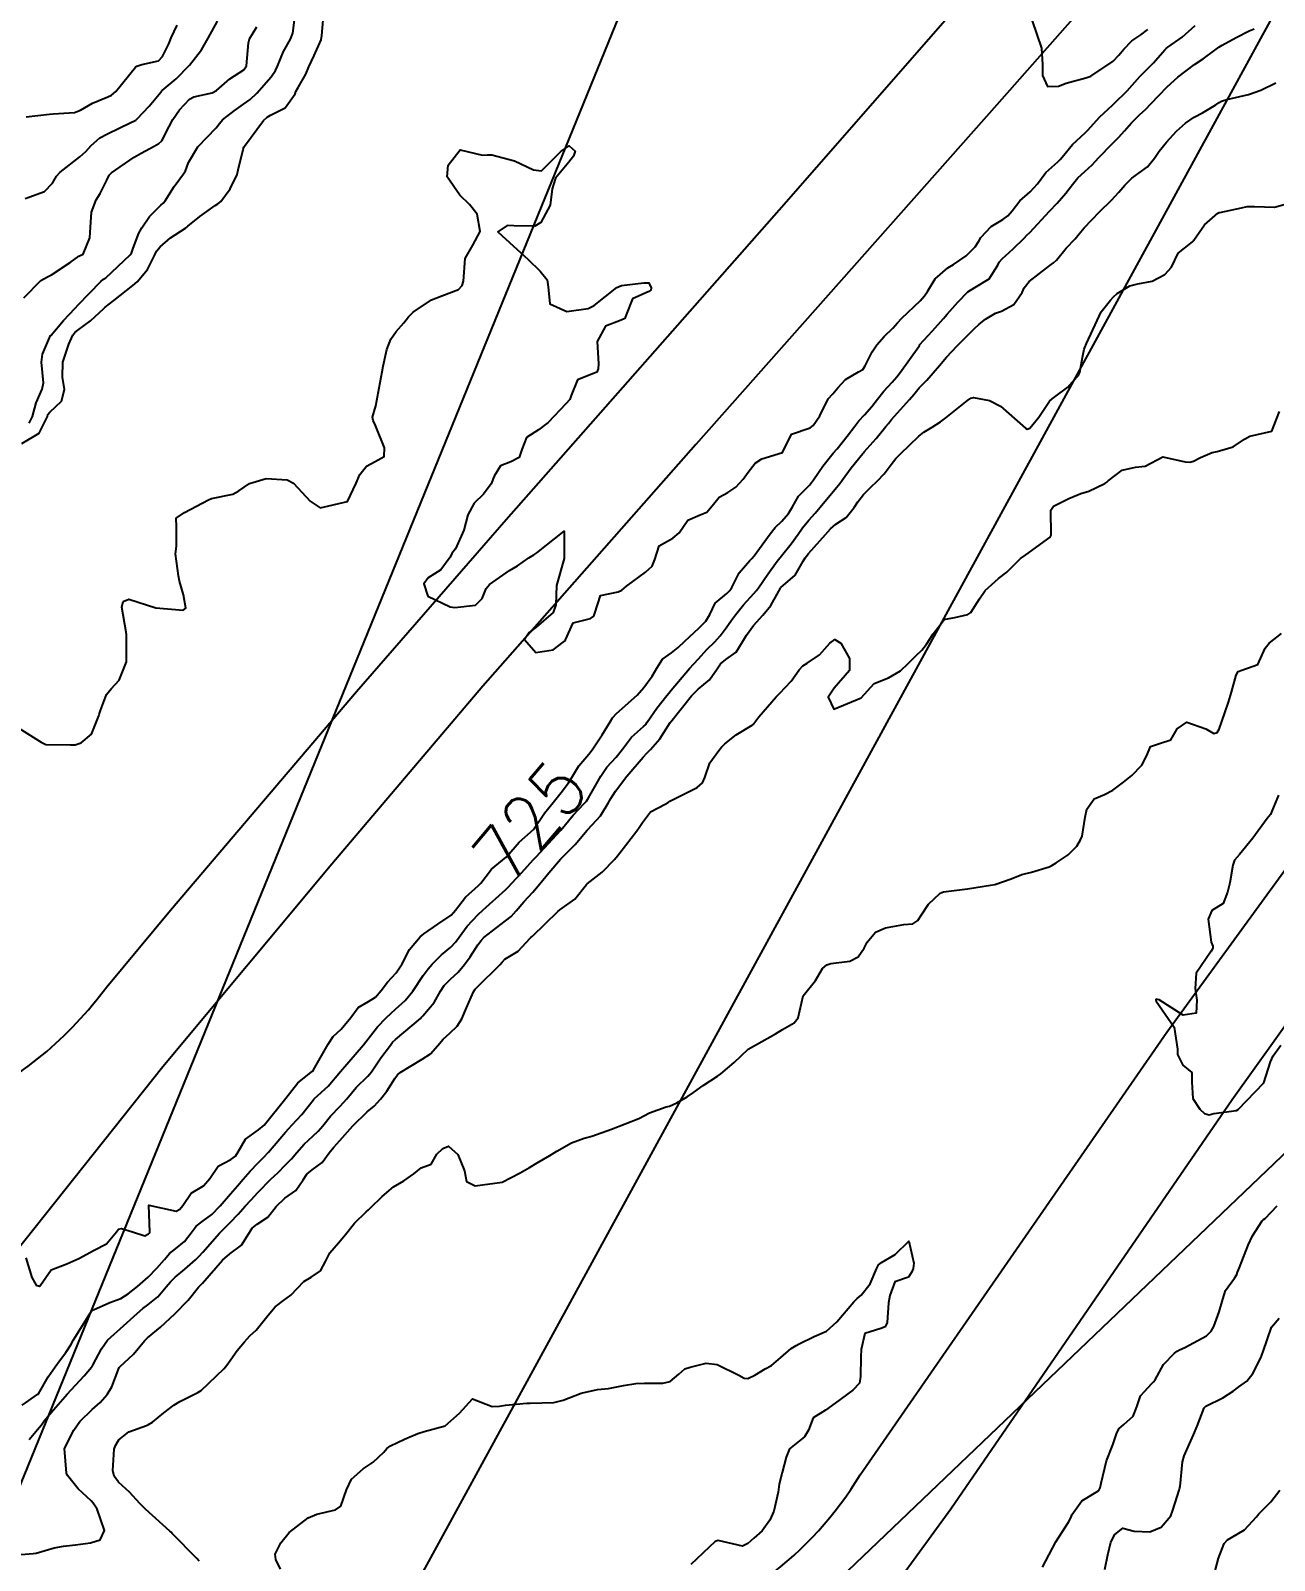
# Model space of a CAD drawing. Header units: metres. Extents: x 298520 to 308411, y 7433745 to 7450750.
# Drawn here: x 302415.1 to 302506.7, y 7441475.9 to 7441588.6 of the extents above; entities that cross this region are included whole.
import ezdxf
from ezdxf.enums import TextEntityAlignment as Align

# ---------------------------------------------------------------- set-up
doc = ezdxf.new("R2010")
doc.units = ezdxf.units.M
doc.header["$LTSCALE"] = 10
doc.linetypes.add('CONTINUO', pattern=[0])
for name, color, linetype in [('Cotas', 45, 'Continuous'), ('Curvas de Nivel 1m', 11, 'Continuous'), ('Curvas de Nivel 5m', 15, 'Continuous'), ('TEXTO', 45, 'Continuous'), ('Vias Primárias', 230, 'Continuous')]:
    doc.layers.add(name, color=color, linetype=linetype)
doc.styles.add('Style-STANDARD', font='STANDARD.shx')

msp = doc.modelspace()

# ---------------------------------------------------------------- linework, layer by layer
at = {"layer": 'Curvas de Nivel 1m', "flags": 128}
for points, elevation in [([(302414.45, 7441558.18), (302415.71, 7441558.94), (302416.32, 7441560.16), (302416.36, 7441560.3), (302416.5, 7441560.47), (302417.37, 7441561.28), (302417.59, 7441562.14), (302417.44, 7441563.06), (302417.45, 7441564.15), (302417.9, 7441565.48), (302418.2, 7441566.14), (302418.35, 7441566.35), (302418.57, 7441566.53), (302419.5, 7441567.2), (302420.47, 7441568.11), (302420.59, 7441568.22), (302421.21, 7441568.71), (302422.61, 7441569.8), (302422.93, 7441570.08), (302423.7, 7441571), (302424.24, 7441572.06), (302424.37, 7441572.33), (302424.64, 7441572.67), (302425.4, 7441573.31), (302426.5, 7441574.04), (302426.59, 7441574.11), (302426.66, 7441574.17), (302427.54, 7441574.9), (302428.68, 7441575.7), (302428.87, 7441575.82), (302429.09, 7441576.01), (302429.78, 7441576.92), (302430.29, 7441577.99), (302430.38, 7441578.33), (302430.73, 7441579.84), (302430.78, 7441579.99), (302430.83, 7441580.08), (302432.23, 7441581.97), (302432.5, 7441582.22), (302432.76, 7441582.36), (302433.83, 7441582.89), (302434.57, 7441583.94), (302434.63, 7441584.1), (302434.79, 7441584.4), (302435.35, 7441585.38), (302435.58, 7441585.93), (302435.98, 7441586.76), (302436.48, 7441587.92), (302436.54, 7441588.22), (302436.69, 7441589.92)], 723), ([(302414.99, 7441559.67), (302415.23, 7441560.17), (302415.5, 7441561.17), (302415.95, 7441562.17), (302416.04, 7441562.65), (302415.9, 7441564.17), (302415.97, 7441564.75), (302416.56, 7441566.12), (302416.59, 7441566.16), (302417.51, 7441567.22), (302418.36, 7441568.13), (302418.6, 7441568.39), (302420.25, 7441570.11), (302420.46, 7441570.27), (302420.62, 7441570.38), (302422.43, 7441572.08), (302422.52, 7441572.2), (302422.64, 7441572.57), (302423.06, 7441573.67), (302423.27, 7441574.07), (302423.85, 7441574.89), (302424.68, 7441575.73), (302424.85, 7441575.88), (302425, 7441576.06), (302425.65, 7441577.1), (302426.35, 7441578.04), (302426.49, 7441578.27), (302426.72, 7441578.87), (302427.41, 7441580.03), (302428.75, 7441581.42), (302429, 7441581.75), (302429.22, 7441582.01), (302430.08, 7441582.68), (302430.77, 7441583.17), (302431.25, 7441583.51), (302431.74, 7441583.98), (302432.8, 7441585.19), (302433.12, 7441585.64), (302433.26, 7441585.96), (302433.72, 7441587.05), (302434.23, 7441587.95), (302434.39, 7441588.39), (302434.6, 7441589.94)], 722), ([(302414.22, 7441537.19), (302415.86, 7441536.16), (302416.2, 7441536), (302418.03, 7441535.96), (302418.2, 7441535.96), (302418.36, 7441535.97), (302418.81, 7441536.12), (302419.58, 7441536.75), (302420.11, 7441538.11), (302420.14, 7441538.21), (302420.24, 7441538.51), (302420.67, 7441539.69), (302421.03, 7441540.1), (302421.62, 7441540.74), (302422.14, 7441542.09), (302422.16, 7441542.22), (302422.14, 7441544.09), (302422.12, 7441544.28), (302421.81, 7441546.1), (302421.9, 7441546.52), (302422.33, 7441546.71), (302424.32, 7441546.06), (302426.32, 7441545.9), (302426.52, 7441546.04), (302426.34, 7441547.02), (302426.06, 7441548.04), (302425.97, 7441548.43), (302425.77, 7441550.05), (302425.83, 7441550.6), (302425.84, 7441552.05), (302425.8, 7441552.66), (302426.41, 7441553.08), (302428.2, 7441554.01), (302428.42, 7441554.11), (302429.98, 7441554.44), (302430.43, 7441554.68), (302431.2, 7441555.22), (302432.44, 7441555.59), (302433.98, 7441555.49), (302434.44, 7441555.25), (302435.67, 7441553.93), (302436.42, 7441553.42), (302438.42, 7441553.89), (302439.07, 7441555.25), (302439.33, 7441555.88), (302439.82, 7441556.51), (302440.46, 7441556.84), (302441.12, 7441557.21), (302441.16, 7441557.86), (302440.49, 7441559.49), (302440.31, 7441559.87), (302440.27, 7441560.1), (302440.5, 7441560.94), (302440.66, 7441561.72), (302440.68, 7441561.87), (302440.97, 7441563.44), (302441.06, 7441563.86), (302441.32, 7441565.09), (302441.61, 7441565.86), (302442, 7441566.42), (302442.58, 7441567.07), (302442.93, 7441567.5), (302443.27, 7441567.84), (302444.6, 7441568.75), (302445.37, 7441569.04), (302446.61, 7441569.51), (302446.86, 7441569.8), (302446.96, 7441570.14), (302447.09, 7441571.79), (302447.65, 7441572.79), (302448.2, 7441573.78), (302447.97, 7441575.07), (302447.42, 7441575.79), (302446.69, 7441576.47), (302445.77, 7441577.81), (302445.85, 7441578.68), (302446.73, 7441579.8), (302448.36, 7441579.41), (302448.73, 7441579.43), (302449.06, 7441579.44), (302450.73, 7441578.99), (302452.12, 7441578.33), (302452.72, 7441578.26), (302454.17, 7441579.71), (302454.74, 7441580.1), (302455.2, 7441579.7), (302455.08, 7441579.34), (302454.72, 7441578.89), (302453.74, 7441577.71), (302453.5, 7441576.92), (302453.35, 7441575.72), (302452.67, 7441574.44), (302452.21, 7441574.19), (302450.67, 7441574.2), (302450.19, 7441574.23), (302449.49, 7441573.76), (302450.65, 7441572.71), (302451.71, 7441571.74), (302452.62, 7441570.86), (302453.13, 7441570.24), (302453.2, 7441569.72), (302453.33, 7441568.45), (302454.59, 7441567.89), (302456.16, 7441568.12), (302456.6, 7441568.34), (302458.26, 7441569.66), (302458.61, 7441569.8), (302460.25, 7441570), (302460.62, 7441570.01), (302460.8, 7441569.63), (302460.77, 7441569.47), (302460.61, 7441569.36), (302459.41, 7441568.83), (302458.96, 7441567.65), (302458.84, 7441567.39), (302458.59, 7441567.25), (302457.43, 7441566.82), (302456.82, 7441565.68), (302456.92, 7441564.04), (302456.89, 7441563.68), (302456.78, 7441563.43), (302456.54, 7441563.32), (302455.36, 7441562.86), (302454.9, 7441561.7), (302454.8, 7441561.41), (302454.51, 7441561.1), (302453.2, 7441559.72), (302452.49, 7441559.17), (302451.61, 7441558.61), (302451.27, 7441557.74), (302451.07, 7441557.14), (302450.46, 7441556.83), (302449.7, 7441556.52), (302449.22, 7441555.76), (302449.01, 7441555.19), (302448.43, 7441554.44), (302447.76, 7441553.78), (302447.28, 7441552.92), (302447, 7441551.79), (302446.38, 7441550.42), (302446.12, 7441550.06), (302445.99, 7441549.8), (302445.31, 7441548.87), (302444.36, 7441548.27), (302444.05, 7441547.82), (302444.34, 7441546.93), (302445.99, 7441546.14), (302446.33, 7441546.09), (302447.86, 7441546.26), (302448.34, 7441546.75), (302448.64, 7441547.48), (302448.88, 7441547.77), (302450.36, 7441548.81), (302450.95, 7441549.16), (302451.77, 7441549.74), (302452.14, 7441549.97), (302452.38, 7441550.12), (302454.39, 7441551.7), (302454.37, 7441549.7), (302453.81, 7441547.71), (302453.76, 7441546.28), (302453.56, 7441545.71), (302452.31, 7441544.65), (302451.8, 7441544.24), (302451.47, 7441543.74), (302452.29, 7441542.78), (302453.56, 7441542.98), (302454.3, 7441543.53), (302454.4, 7441543.6), (302454.47, 7441543.7), (302455.05, 7441544.96), (302456.32, 7441545.27), (302456.56, 7441545.44), (302456.65, 7441545.68), (302457.05, 7441546.97), (302458.35, 7441547.25), (302458.63, 7441547.37), (302458.97, 7441547.65), (302460.36, 7441548.68), (302460.86, 7441549.13), (302461.07, 7441549.62), (302461.38, 7441550.62), (302462.39, 7441551.19), (302462.85, 7441551.6), (302463.48, 7441552.52), (302464.41, 7441552.91), (302464.89, 7441553.1), (302465.28, 7441553.57), (302465.79, 7441554.21), (302466.43, 7441554.57), (302467.03, 7441554.96), (302467.57, 7441555.55), (302467.93, 7441556.06), (302468.46, 7441556.71), (302468.95, 7441557.05), (302470.47, 7441557.51), (302471.13, 7441558.86), (302472.49, 7441559.33), (302472.73, 7441559.49), (302473.22, 7441560.2), (302473.82, 7441561.47), (302474.16, 7441561.83), (302474.53, 7441562.27), (302475.1, 7441562.89), (302476.05, 7441563.44), (302476.38, 7441563.61), (302476.55, 7441563.88), (302477.06, 7441564.93), (302477.41, 7441565.43), (302477.95, 7441566.05), (302478.58, 7441566.66), (302478.93, 7441567.07), (302479.24, 7441567.41), (302480.61, 7441568.69), (302480.93, 7441569.06), (302481.14, 7441569.38), (302481.71, 7441570.29), (302482.63, 7441571.1), (302483.06, 7441571.36), (302483.99, 7441572), (302484.65, 7441572.66), (302484.92, 7441573.08), (302485.08, 7441573.34), (302485.84, 7441574.16), (302486.68, 7441574.68), (302487.05, 7441574.94), (302487.37, 7441575.31), (302487.94, 7441576.05), (302488.7, 7441576.7), (302489.23, 7441577.29), (302489.86, 7441578.14), (302490.73, 7441578.93), (302490.9, 7441579.1), (302491.05, 7441579.27), (302491.81, 7441580.19), (302492.75, 7441581.06), (302492.95, 7441581.25), (302493.81, 7441582.2), (302494.78, 7441583.12), (302494.84, 7441583.17), (302494.88, 7441583.22), (302495.84, 7441584.16), (302496.77, 7441585.2), (302496.79, 7441585.21), (302496.8, 7441585.23), (302497.79, 7441586.22), (302498.62, 7441587.18), (302498.72, 7441587.28), (302498.83, 7441587.36), (302499.9, 7441588.1), (302500.85, 7441588.97)], 724), ([(302414.6, 7441568.9), (302415.85, 7441570.17), (302416.33, 7441570.45), (302416.62, 7441570.59), (302417.99, 7441571.5), (302418.63, 7441571.97), (302418.74, 7441572.03), (302418.96, 7441572.13), (302419.45, 7441573.32), (302419.5, 7441574.12), (302419.58, 7441575.21), (302419.92, 7441576.12), (302420.21, 7441576.6), (302420.7, 7441577.57), (302420.87, 7441577.94), (302421.04, 7441578.11), (302422.72, 7441579.26), (302423.23, 7441579.57), (302424.19, 7441580.07), (302424.53, 7441580.26), (302424.74, 7441580.48), (302425.29, 7441581.52), (302425.57, 7441582.05), (302426.06, 7441582.75), (302426.78, 7441583.54), (302427.1, 7441583.71), (302428.47, 7441584.01), (302428.78, 7441584.18), (302429.75, 7441585.04), (302430.8, 7441585.71), (302430.99, 7441585.99), (302431.13, 7441587.69), (302431.2, 7441587.98), (302431.74, 7441588.87)], 721), ([(302414.75, 7441582.24), (302416.49, 7441582.43), (302416.76, 7441582.45), (302418.33, 7441582.56), (302418.76, 7441582.73), (302419.65, 7441583.25), (302420.78, 7441583.7), (302421.05, 7441583.84), (302421.37, 7441584.1), (302422.8, 7441585.89), (302422.92, 7441585.96), (302423.29, 7441586.08), (302424.5, 7441586.37), (302424.81, 7441586.69), (302425.27, 7441587.61), (302425.45, 7441588.05), (302425.89, 7441589)], 719), ([(302488.85, 7441589.3), (302489.54, 7441587.29), (302489.62, 7441586.1), (302489.62, 7441585.29), (302489.99, 7441584.47), (302490.8, 7441584.49), (302491.35, 7441584.71), (302492.8, 7441585.12), (302493.18, 7441585.24), (302494.81, 7441586.33), (302495.24, 7441586.79), (302495.59, 7441587.21), (302496.2, 7441587.84), (302496.84, 7441588.28), (302497.37, 7441588.67)], 723), ([(302414.46, 7441487.33), (302415.63, 7441488.12), (302415.66, 7441488.14), (302415.67, 7441488.16), (302416.38, 7441489.42), (302416.9, 7441490.15), (302417.21, 7441490.59), (302417.67, 7441491.2), (302418.04, 7441491.77), (302418.25, 7441492.13), (302419.16, 7441493.58), (302419.47, 7441494.11), (302419.57, 7441494.25), (302419.71, 7441494.34), (302420.92, 7441494.89), (302421.72, 7441495.19), (302422.28, 7441495.53), (302422.96, 7441496.07), (302423.74, 7441496.76), (302424.39, 7441497.41), (302424.94, 7441498.05), (302425.31, 7441498.49), (302425.76, 7441498.84), (302426.41, 7441499.39), (302426.9, 7441500.03), (302427.28, 7441500.52), (302427.79, 7441500.89), (302428.43, 7441501.38), (302429.04, 7441502), (302429.81, 7441502.9), (302430.32, 7441503.48), (302430.75, 7441503.98), (302431.26, 7441504.55), (302431.84, 7441505.17), (302432.24, 7441505.57), (302432.6, 7441505.96), (302433.87, 7441507.44), (302434.11, 7441507.7), (302434.33, 7441507.94), (302435.07, 7441508.74), (302435.89, 7441509.8), (302435.94, 7441509.87), (302436, 7441509.92), (302436.99, 7441510.82), (302437.9, 7441511.9), (302439.6, 7441513.88), (302439.95, 7441514.31), (302440.63, 7441515.19), (302441.27, 7441515.86), (302441.63, 7441516.19), (302441.97, 7441516.49), (302442.68, 7441517.14), (302443.24, 7441517.83), (302444, 7441518.97), (302444.36, 7441519.46), (302444.66, 7441519.81), (302445.34, 7441520.49), (302446.03, 7441521.06), (302446.39, 7441521.44), (302446.64, 7441521.79), (302447.24, 7441522.6), (302448.06, 7441523.48), (302448.38, 7441523.78), (302450.08, 7441525.32), (302450.3, 7441525.53), (302450.5, 7441525.75), (302451.27, 7441526.56), (302452.11, 7441527.49), (302452.22, 7441527.62), (302452.31, 7441527.73), (302454.13, 7441529.68), (302455.05, 7441530.79), (302455.89, 7441531.68), (302456.02, 7441531.83), (302456.17, 7441532.06), (302456.76, 7441533.1), (302457.08, 7441533.67), (302457.53, 7441534.32), (302458.2, 7441535.05), (302458.68, 7441535.65), (302459.33, 7441536.53), (302460.23, 7441537.33), (302460.39, 7441537.47), (302460.5, 7441537.63), (302461.2, 7441538.66), (302461.95, 7441539.61), (302462.08, 7441539.78), (302462.26, 7441540), (302463.61, 7441541.59), (302463.93, 7441541.93), (302464.28, 7441542.31), (302464.88, 7441542.99), (302465.47, 7441543.57), (302465.87, 7441544), (302466.31, 7441544.58), (302466.71, 7441545.16), (302467, 7441545.55), (302467.59, 7441546.29), (302468.35, 7441547.11), (302468.55, 7441547.34), (302468.69, 7441547.53), (302469.39, 7441548.55), (302470.08, 7441549.51), (302470.38, 7441549.89), (302471.1, 7441550.79), (302471.61, 7441551.5), (302471.93, 7441551.96), (302472.41, 7441552.53), (302472.87, 7441553.03), (302473.24, 7441553.48), (302474.44, 7441554.93), (302474.68, 7441555.22), (302474.85, 7441555.46), (302475.53, 7441556.38), (302476.39, 7441557.44), (302476.42, 7441557.49), (302476.47, 7441557.55), (302477.36, 7441558.55), (302478.08, 7441559.42), (302478.26, 7441559.65), (302478.5, 7441559.93), (302479.81, 7441561.4), (302480.13, 7441561.79), (302480.53, 7441562.26), (302481.08, 7441562.84), (302481.57, 7441563.38), (302482.02, 7441563.91), (302482.55, 7441564.52), (302483.33, 7441565.36), (302484.58, 7441566.63), (302484.94, 7441566.97), (302485.4, 7441567.33), (302486.16, 7441567.76), (302486.59, 7441567.91), (302487.51, 7441568.4), (302488.12, 7441569.3), (302488.27, 7441569.65), (302488.62, 7441570.11), (302490.14, 7441571.28), (302490.43, 7441571.48), (302490.64, 7441571.68), (302491.36, 7441572.56), (302492.01, 7441573.26), (302492.31, 7441573.61), (302492.67, 7441574.05), (302493.8, 7441575.23), (302494.69, 7441576.09), (302495.23, 7441576.68), (302495.67, 7441577.21), (302496.18, 7441577.73), (302496.72, 7441578.12), (302497.35, 7441578.56), (302497.85, 7441579.19), (302498.21, 7441579.71), (302498.74, 7441580.37), (302499.48, 7441581.17), (302500.14, 7441581.78), (302500.77, 7441582.2), (302501.39, 7441582.52), (302502.37, 7441583.13), (302502.62, 7441583.3), (302502.79, 7441583.38), (302503.18, 7441583.52), (302504.79, 7441583.87), (302505.68, 7441584.2), (302506.8, 7441584.75)], 726), ([(302414.97, 7441484.79), (302415.6, 7441485.54), (302415.88, 7441485.88), (302416.09, 7441486.16), (302416.78, 7441486.99), (302417.63, 7441487.97), (302417.79, 7441488.14), (302419.02, 7441489.49), (302419.57, 7441490.11), (302419.61, 7441490.16), (302419.66, 7441490.26), (302420.3, 7441491.47), (302420.76, 7441492.1), (302421.23, 7441492.55), (302421.69, 7441492.95), (302422.93, 7441494.07), (302423.34, 7441494.44), (302423.71, 7441494.71), (302424.46, 7441495.31), (302425.08, 7441496.05), (302425.38, 7441496.4), (302425.74, 7441496.74), (302426.45, 7441497.33), (302427.23, 7441498.03), (302427.49, 7441498.29), (302427.76, 7441498.6), (302428.99, 7441500), (302429.38, 7441500.39), (302429.78, 7441500.77), (302430.38, 7441501.4), (302430.9, 7441501.98), (302431.32, 7441502.46), (302431.81, 7441502.99), (302432.79, 7441503.96), (302433.31, 7441504.47), (302433.84, 7441505.01), (302434.3, 7441505.48), (302434.69, 7441505.93), (302435.24, 7441506.55), (302435.87, 7441507.14), (302436.27, 7441507.52), (302436.6, 7441507.91), (302437.17, 7441508.61), (302437.89, 7441509.34), (302438.38, 7441509.89), (302439.07, 7441510.72), (302439.92, 7441511.56), (302440.07, 7441511.72), (302440.19, 7441511.87), (302440.89, 7441512.9), (302441.58, 7441513.85), (302441.74, 7441514.06), (302441.95, 7441514.27), (302443.79, 7441515.82), (302443.88, 7441515.91), (302443.97, 7441516), (302444.81, 7441516.98), (302445.27, 7441517.81), (302445.55, 7441518.25), (302446, 7441518.7), (302446.57, 7441519.23), (302447.05, 7441519.79), (302447.46, 7441520.35), (302448.03, 7441521.23), (302448.26, 7441521.56), (302448.47, 7441521.77), (302450.06, 7441523.01), (302450.48, 7441523.33), (302450.85, 7441523.74), (302451.41, 7441524.4), (302452.08, 7441525.11), (302452.6, 7441525.72), (302453.26, 7441526.55), (302454.11, 7441527.54), (302454.19, 7441527.62), (302454.27, 7441527.7), (302455.19, 7441528.62), (302456.08, 7441529.68), (302456.1, 7441529.71), (302456.13, 7441529.74), (302457.07, 7441530.75), (302457.63, 7441531.67), (302457.82, 7441532.01), (302458.17, 7441532.56), (302459, 7441533.65), (302460.2, 7441535.05), (302460.48, 7441535.35), (302460.73, 7441535.62), (302461.42, 7441536.42), (302462.2, 7441537.61), (302462.21, 7441537.63), (302462.23, 7441537.66), (302463.76, 7441539.59), (302464.26, 7441540.06), (302465.09, 7441540.75), (302465.64, 7441541.57), (302465.9, 7441541.94), (302466.28, 7441542.25), (302467.04, 7441542.8), (302467.52, 7441543.55), (302467.8, 7441544.05), (302468.32, 7441544.76), (302469.02, 7441545.53), (302469.61, 7441546.24), (302470.31, 7441547.51), (302470.35, 7441547.56), (302471.39, 7441548.47), (302471.98, 7441549.49), (302472.12, 7441549.74), (302472.38, 7441550.07), (302473.62, 7441551.47), (302473.99, 7441551.88), (302474.4, 7441552.23), (302475.15, 7441552.71), (302475.73, 7441553.45), (302476, 7441553.87), (302476.43, 7441554.41), (302476.94, 7441554.93), (302477.47, 7441555.43), (302477.94, 7441555.94), (302478.46, 7441556.63), (302478.81, 7441557.07), (302479.15, 7441557.41), (302480.49, 7441558.7), (302480.87, 7441559.01), (302481.48, 7441559.38), (302482.11, 7441559.76), (302482.5, 7441560.06), (302484.09, 7441561.35), (302484.34, 7441561.52), (302484.52, 7441561.56), (302485.7, 7441561.33), (302486.51, 7441560.92), (302488.35, 7441559.3), (302488.49, 7441559.22), (302488.68, 7441559.3), (302489.33, 7441560.11), (302490.13, 7441561.28), (302490.32, 7441561.47), (302490.52, 7441561.6), (302491.47, 7441562.32), (302492.29, 7441563.25), (302492.37, 7441563.43), (302492.56, 7441564.51), (302492.68, 7441565.13), (302492.73, 7441565.25), (302492.86, 7441565.54), (302493.63, 7441567.23), (302493.94, 7441567.88), (302494.61, 7441568.73), (302494.85, 7441568.98), (302495.12, 7441569.21), (302496.04, 7441569.78), (302496.62, 7441569.94), (302497.68, 7441570.13), (302498.63, 7441570.61), (302499.11, 7441571.17), (302499.61, 7441572.2), (302500.66, 7441573.02), (302500.72, 7441573.09), (302500.75, 7441573.15), (302501.54, 7441574.27), (302502.53, 7441575.13), (302502.63, 7441575.18), (302502.68, 7441575.2), (302504.26, 7441575.54), (302504.69, 7441575.64), (302505.22, 7441575.63), (302506.69, 7441575.58), (302507.85, 7441575.91)], 727), ([(302413.49, 7441476.24), (302415.27, 7441476.39), (302415.5, 7441476.43), (302416.82, 7441476.82), (302417.5, 7441476.93), (302418.4, 7441477.03), (302419.5, 7441477.19), (302420.2, 7441477.41), (302420.52, 7441478.1), (302419.99, 7441479.65), (302419.69, 7441480.11), (302419.54, 7441480.27), (302418.58, 7441481.16), (302417.8, 7441482.14), (302417.74, 7441482.31), (302417.58, 7441484.14), (302418.27, 7441485.47), (302418.71, 7441486.12), (302419.62, 7441487), (302420.2, 7441487.53), (302420.73, 7441488.1), (302421.07, 7441488.66), (302421.61, 7441490.09), (302421.63, 7441490.12), (302421.65, 7441490.15), (302422.67, 7441491.07), (302423.48, 7441492.06), (302423.69, 7441492.27), (302424.66, 7441493.08), (302425.7, 7441494.04), (302426.69, 7441495.06), (302427.45, 7441496.02), (302427.59, 7441496.16), (302427.74, 7441496.31), (302429.22, 7441498), (302429.76, 7441498.46), (302430.63, 7441499.12), (302431.15, 7441499.98), (302431.4, 7441500.35), (302431.78, 7441500.65), (302432.57, 7441501.18), (302433.16, 7441501.95), (302433.81, 7441502.58), (302434.61, 7441503.13), (302435.15, 7441503.93), (302435.43, 7441504.33), (302435.83, 7441504.67), (302436.56, 7441505.2), (302437.08, 7441505.91), (302437.42, 7441506.34), (302437.86, 7441506.82), (302438.81, 7441507.89), (302439.88, 7441508.92), (302440.4, 7441509.35), (302440.86, 7441509.86), (302441.31, 7441510.45), (302441.92, 7441511.4), (302442.1, 7441511.67), (302442.31, 7441511.84), (302443.93, 7441512.81), (302444.55, 7441513.2), (302445.08, 7441513.81), (302445.47, 7441514.29), (302445.95, 7441514.73), (302446.51, 7441515.24), (302446.84, 7441515.79), (302447.18, 7441516.59), (302447.7, 7441517.78), (302447.82, 7441517.96), (302448, 7441518.14), (302449.64, 7441519.76), (302449.81, 7441519.96), (302450.02, 7441520.18), (302451, 7441520.77), (302451.87, 7441521.73), (302451.96, 7441521.81), (302452.04, 7441521.88), (302453.92, 7441523.7), (302454.06, 7441523.82), (302455.16, 7441524.6), (302456.02, 7441525.68), (302456.05, 7441525.71), (302456.08, 7441525.74), (302457.18, 7441526.58), (302458.11, 7441527.55), (302458.17, 7441527.61), (302458.22, 7441527.66), (302458.48, 7441528.02), (302459.73, 7441529.64), (302459.9, 7441529.87), (302460.14, 7441530.25), (302460.74, 7441531.04), (302461.82, 7441531.61), (302462.04, 7441531.73), (302462.16, 7441531.81), (302462.6, 7441532.03), (302464.18, 7441532.82), (302464.58, 7441533.18), (302464.75, 7441533.57), (302465.11, 7441534.65), (302465.78, 7441535.56), (302465.98, 7441535.79), (302466.21, 7441536.05), (302467.06, 7441536.71), (302468.23, 7441537.41), (302468.3, 7441537.47), (302468.34, 7441537.54), (302468.73, 7441538.03), (302470, 7441539.51), (302470.26, 7441539.78), (302471.11, 7441540.65), (302471.7, 7441541.5), (302471.97, 7441541.8), (302472.28, 7441541.98), (302473.18, 7441542.59), (302473.94, 7441543.47), (302474.31, 7441543.74), (302474.75, 7441543.46), (302475.4, 7441542.34), (302475.39, 7441541.45), (302474.26, 7441540.14), (302473.83, 7441539.47), (302474.24, 7441538.6), (302476.25, 7441539.44), (302477.21, 7441540.48), (302478.27, 7441540.9), (302479.16, 7441541.41), (302479.72, 7441541.96), (302480.29, 7441542.52), (302480.73, 7441542.95), (302481.06, 7441543.38), (302481.55, 7441544.14), (302482.32, 7441545.14), (302482.47, 7441545.22), (302483.16, 7441545.36), (302484.11, 7441545.56), (302484.33, 7441545.73), (302484.96, 7441546.73), (302485.39, 7441547.33), (302486.36, 7441548.22), (302486.99, 7441548.69), (302487.59, 7441549.31), (302487.99, 7441549.69), (302488.38, 7441549.98), (302490.18, 7441551.27), (302490.24, 7441551.42), (302490.23, 7441553.27), (302490.43, 7441553.55), (302491.56, 7441554.13), (302492.44, 7441554.48), (302493.02, 7441554.66), (302494.2, 7441555.23), (302494.35, 7441555.33), (302494.45, 7441555.41), (302495.48, 7441556.2), (302496.46, 7441556.42), (302497.16, 7441556.5), (302498.46, 7441557.18), (302500.11, 7441556.81), (302500.46, 7441556.8), (302500.73, 7441556.88), (302501.25, 7441557.14), (302502.1, 7441557.51), (302502.47, 7441557.59), (302503.66, 7441557.93), (302504.48, 7441558.5), (302504.87, 7441558.72), (302506.49, 7441559.08), (302507.06, 7441560.52)], 728), ([(302427.49, 7441475.82), (302427.32, 7441476.02), (302425.51, 7441477.87), (302425.43, 7441477.96), (302425.35, 7441478.04), (302423.54, 7441479.65), (302423.13, 7441480.07), (302422.38, 7441480.9), (302421.56, 7441481.66), (302421.23, 7441482.09), (302421.14, 7441482.52), (302421.25, 7441484.09), (302421.33, 7441484.35), (302421.59, 7441484.77), (302422.32, 7441485.36), (302423.61, 7441485.83), (302423.78, 7441485.89), (302424.07, 7441486.06), (302424.91, 7441486.76), (302425.63, 7441487.32), (302426.07, 7441487.59), (302426.97, 7441488.03), (302427.41, 7441488.25), (302427.64, 7441488.41), (302429.31, 7441490), (302429.47, 7441490.17), (302429.66, 7441490.45), (302430.3, 7441491.36), (302430.83, 7441491.98), (302431.24, 7441492.42), (302431.69, 7441492.85), (302432.59, 7441493.96), (302433.09, 7441494.57), (302433.72, 7441495.03), (302434.24, 7441495.42), (302434.74, 7441495.93), (302435.22, 7441496.44), (302435.74, 7441496.74), (302436.44, 7441497.21), (302436.81, 7441497.91), (302437.13, 7441498.54), (302437.77, 7441499.28), (302438.28, 7441499.89), (302438.93, 7441500.74), (302439.8, 7441501.57), (302439.96, 7441501.7), (302440.12, 7441501.87), (302440.97, 7441502.7), (302441.82, 7441503.41), (302442.57, 7441503.84), (302443.3, 7441504.36), (302443.84, 7441504.8), (302444.59, 7441505.07), (302445.01, 7441505.81), (302445.44, 7441506.22), (302445.86, 7441506.4), (302446.55, 7441505.79), (302447.03, 7441504.59), (302447.19, 7441503.79), (302447.82, 7441503.49), (302449.82, 7441503.75), (302451.13, 7441504.44), (302451.83, 7441504.83), (302452.39, 7441505.17), (302453.33, 7441505.72), (302453.65, 7441505.91), (302453.85, 7441506.04), (302454.91, 7441506.64), (302455.86, 7441506.98), (302456.41, 7441507.13), (302457.87, 7441507.66), (302459.88, 7441508.45), (302460.66, 7441508.85), (302461.89, 7441509.29), (302462.14, 7441509.36), (302462.67, 7441509.6), (302463.45, 7441510.04), (302463.9, 7441510.35), (302464.61, 7441510.88), (302465.67, 7441511.56), (302465.92, 7441511.73), (302466.91, 7441512.57), (302467.94, 7441513.54), (302469.95, 7441514.68), (302470.46, 7441515), (302471.32, 7441515.5), (302471.61, 7441515.85), (302471.99, 7441517.49), (302472.89, 7441518.6), (302473.4, 7441519.48), (302473.72, 7441519.77), (302474.02, 7441519.87), (302475.43, 7441520.04), (302476.03, 7441520.36), (302476.47, 7441521), (302476.7, 7441521.43), (302477.32, 7441522.16), (302478.05, 7441522.5), (302479.39, 7441522.74), (302480.06, 7441522.79), (302480.43, 7441523.02), (302480.66, 7441523.38), (302481.22, 7441524.23), (302482.08, 7441525.03), (302482.32, 7441525.13), (302484.08, 7441525.35), (302485.78, 7441525.63), (302486.09, 7441525.69), (302487.31, 7441526.1), (302488.1, 7441526.41), (302488.79, 7441526.6), (302490.11, 7441526.98), (302490.3, 7441527.08), (302490.61, 7441527.27), (302491.51, 7441527.86), (302492.13, 7441528.51), (302492.41, 7441528.96), (302492.52, 7441529.25), (302492.75, 7441530.64), (302492.88, 7441531.24), (302493.42, 7441531.98), (302494.17, 7441532.32), (302494.78, 7441532.62), (302495.57, 7441533.21), (302496.19, 7441533.7), (302496.93, 7441534.46), (302497.29, 7441535.19), (302497.56, 7441535.84), (302498.22, 7441536.08), (302499.05, 7441536.34), (302499.53, 7441537.16), (302500.24, 7441537.65), (302501.64, 7441537.14), (302502.23, 7441536.81), (302502.47, 7441536.89), (302502.62, 7441537.13), (302503.05, 7441538.32), (302503.31, 7441539.12), (302503.52, 7441539.85), (302503.87, 7441541.11), (302504.02, 7441541.37), (302504.28, 7441541.47), (302505.47, 7441541.9), (302506.01, 7441543.08), (302506.31, 7441543.47), (302507.21, 7441544.17)], 729), ([(302506.98, 7441532.26), (302506.49, 7441531.08), (302506.39, 7441530.84), (302506.15, 7441530.54), (302505.11, 7441529.1), (302504.12, 7441527.88), (302503.75, 7441527.48), (302503.62, 7441527.11), (302503.4, 7441525.81), (302503.24, 7441525.12), (302502.91, 7441524.28), (302502.07, 7441523.77), (302501.8, 7441523.13), (302502.04, 7441521.43), (302502.15, 7441521.13), (302502.16, 7441521), (302502.03, 7441520.77), (302500.93, 7441519.15), (302500.86, 7441518.01), (302500.97, 7441517.15), (302500.93, 7441516.19), (302499.98, 7441516.06), (302498.21, 7441517.18), (302497.99, 7441517.24), (302497.96, 7441517.21), (302497.96, 7441517.18), (302497.99, 7441517.09), (302499.3, 7441515.17), (302499.55, 7441513.56), (302499.55, 7441513.16), (302499.94, 7441512.38), (302500.6, 7441511.82), (302500.62, 7441511.15), (302500.67, 7441509.92), (302501.19, 7441509.14), (302501.55, 7441508.8), (302501.89, 7441508.7), (302502.22, 7441508.8), (302503.89, 7441509.04), (302504.03, 7441509.11), (302505.91, 7441511.08), (302506.4, 7441512.61), (302506.59, 7441513.07), (302507.17, 7441513.85)], 729), ([(302494.19, 7441475.22), (302494.42, 7441476.3), (302494.64, 7441477.22), (302494.94, 7441477.8), (302495.52, 7441478.25), (302496.37, 7441478.04), (302497.52, 7441477.99), (302498.36, 7441478.33), (302499.06, 7441479.16), (302499.19, 7441479.51), (302499.56, 7441480.67), (302499.67, 7441481.05), (302499.71, 7441481.16), (302499.75, 7441481.34), (302499.92, 7441483.15), (302500.04, 7441483.6), (302500.72, 7441485.14), (302500.99, 7441485.77), (302501.51, 7441487.13), (302501.63, 7441487.26), (302502.89, 7441487.87), (302503.65, 7441488.36), (302504.08, 7441488.67), (302504.66, 7441489.1), (302505.1, 7441489.65), (302505.68, 7441490.82), (302505.76, 7441491.01), (302505.79, 7441491.09), (302505.87, 7441491.27), (302506.48, 7441493.07), (302507.05, 7441493.73)], 731), ([(302502.32, 7441475.12), (302502.58, 7441476.04), (302502.99, 7441477.12), (302503.24, 7441477.39), (302503.52, 7441477.57), (302504.48, 7441478.14), (302505.36, 7441479.09), (302505.44, 7441479.19), (302505.54, 7441479.31), (302506.42, 7441480.2), (302507.08, 7441481.07)], 732)]:
    msp.add_lwpolyline(points, dxfattribs=dict(at, elevation=elevation))
at = {"layer": 'Curvas de Nivel 5m', "flags": 128}
for points, elevation in [([(302414.68, 7441576.22), (302416.12, 7441576.73), (302416.7, 7441577.34), (302417, 7441577.87), (302417.26, 7441578.15), (302418.72, 7441579.28), (302419.16, 7441579.69), (302419.54, 7441580.12), (302420.18, 7441580.68), (302420.74, 7441580.99), (302422.48, 7441581.82), (302422.75, 7441581.94), (302422.84, 7441581.99), (302422.94, 7441582.08), (302423.82, 7441583.02), (302424.67, 7441584.06), (302424.72, 7441584.12), (302424.78, 7441584.17), (302425.81, 7441585.04), (302426.8, 7441586.04), (302427.67, 7441587.18), (302428.16, 7441588.02), (302428.85, 7441589.29)], 720), ([(302414.73, 7441498.17), (302415.18, 7441496.72), (302415.49, 7441496.16), (302415.73, 7441496.09), (302415.78, 7441496.11), (302415.81, 7441496.16), (302416.6, 7441497.29), (302417.75, 7441497.73), (302418.65, 7441498.13), (302419.76, 7441498.74), (302420.67, 7441499.2), (302421.41, 7441500.09), (302421.57, 7441500.3), (302421.78, 7441500.34), (302422.6, 7441500.08), (302423.49, 7441499.79), (302423.77, 7441499.95), (302423.83, 7441500), (302423.87, 7441500.06), (302423.8, 7441502.06), (302425.8, 7441501.62), (302426.07, 7441501.77), (302426.29, 7441502.04), (302426.9, 7441502.94), (302427.82, 7441503.48), (302428.29, 7441504.01), (302428.91, 7441504.93), (302429.84, 7441505.42), (302430.17, 7441505.66), (302430.38, 7441505.98), (302430.92, 7441506.92), (302431.87, 7441507.6), (302432.29, 7441507.96), (302433.89, 7441509.94), (302434.77, 7441511.07), (302435.84, 7441511.92), (302435.89, 7441511.95), (302435.92, 7441512.02), (302436.62, 7441513.23), (302437.01, 7441513.91), (302437.36, 7441514.49), (302437.95, 7441515.03), (302438.67, 7441515.89), (302439.22, 7441516.63), (302439.98, 7441517.06), (302440.48, 7441517.38), (302440.91, 7441517.86), (302441.36, 7441518.49), (302442.01, 7441519.18), (302442.45, 7441519.84), (302442.98, 7441520.88), (302443.77, 7441521.82), (302444.05, 7441522.05), (302445.09, 7441522.77), (302446.06, 7441523.43), (302446.24, 7441523.61), (302446.38, 7441523.8), (302447.11, 7441524.75), (302448.08, 7441525.6), (302448.25, 7441525.78), (302449.04, 7441526.82), (302450.11, 7441527.69), (302450.15, 7441527.72), (302450.17, 7441527.75), (302451.07, 7441528.8), (302452.13, 7441529.73), (302452.93, 7441530.93), (302453.57, 7441531.71), (302454.17, 7441532.46), (302454.69, 7441533.18), (302455.01, 7441533.69), (302455.46, 7441534.42), (302456.2, 7441535.29), (302456.38, 7441535.5), (302456.5, 7441535.68), (302457.18, 7441536.71), (302457.77, 7441537.66), (302457.95, 7441537.95), (302458.24, 7441538.27), (302459.77, 7441539.64), (302460.26, 7441540.19), (302460.86, 7441541.03), (302461.2, 7441541.62), (302461.63, 7441542.27), (302462.29, 7441542.76), (302462.77, 7441543.13), (302463.26, 7441543.6), (302464.31, 7441544.56), (302464.82, 7441545.08), (302465.1, 7441545.57), (302465.51, 7441546.4), (302466.35, 7441547.12), (302466.58, 7441547.33), (302466.72, 7441547.56), (302467.28, 7441548.63), (302468.06, 7441549.54), (302468.21, 7441549.7), (302468.38, 7441549.9), (302469.55, 7441551.52), (302469.93, 7441551.98), (302470.41, 7441552.44), (302470.9, 7441553.02), (302471.19, 7441553.5), (302471.64, 7441554.28), (302472.44, 7441555.11), (302472.75, 7441555.49), (302473.42, 7441556.51), (302474.2, 7441557.46), (302474.48, 7441557.78), (302475.22, 7441558.72), (302475.78, 7441559.45), (302476.09, 7441559.85), (302476.5, 7441560.29), (302477.05, 7441560.89), (302477.46, 7441561.43), (302477.92, 7441562.03), (302478.53, 7441562.7), (302478.87, 7441563.08), (302479.12, 7441563.41), (302480.49, 7441565.32), (302480.54, 7441565.39), (302480.56, 7441565.43), (302481.5, 7441566.46), (302482.31, 7441567.37), (302482.44, 7441567.52), (302482.59, 7441567.69), (302483.38, 7441568.58), (302484.12, 7441569.35), (302484.62, 7441569.66), (302485.67, 7441570.29), (302486.31, 7441571.32), (302486.42, 7441571.54), (302486.64, 7441571.77), (302487.46, 7441572.51), (302488.25, 7441573.3), (302488.45, 7441573.51), (302488.67, 7441573.72), (302490.13, 7441575.28), (302490.69, 7441575.88), (302491.34, 7441576.62), (302491.82, 7441577.26), (302492.22, 7441577.75), (302492.72, 7441578.22), (302493.27, 7441578.7), (302493.76, 7441579.23), (302494.74, 7441580.25), (302495.24, 7441580.73), (302495.64, 7441581.21), (302496.16, 7441581.8), (302496.77, 7441582.4), (302497.19, 7441582.78), (302497.59, 7441583.19), (302498.17, 7441583.8), (302498.8, 7441584.45), (302499.58, 7441585.17), (302500.81, 7441586.08), (302501.45, 7441586.51), (302502.29, 7441587.14), (302502.6, 7441587.36), (302502.83, 7441587.51), (302503.87, 7441588.09), (302504.84, 7441588.56), (302505.21, 7441588.73)], 725), ([(302489.61, 7441475.39), (302490.59, 7441477.26), (302491.53, 7441478.69), (302491.71, 7441479.07), (302491.78, 7441479.25), (302492.51, 7441480.27), (302493.56, 7441480.92), (302493.75, 7441481.04), (302493.85, 7441481.23), (302493.92, 7441481.58), (302494.32, 7441483.22), (302494.79, 7441484.41), (302495.07, 7441485.21), (302495.23, 7441485.58), (302495.61, 7441485.89), (302496.29, 7441486.52), (302496.56, 7441487.19), (302496.83, 7441488), (302497.65, 7441488.93), (302497.79, 7441489.04), (302497.9, 7441489.18), (302498.52, 7441490.32), (302499.34, 7441491.16), (302499.54, 7441491.31), (302499.69, 7441491.39), (302500.1, 7441491.57), (302501.7, 7441492.44), (302502.04, 7441492.78), (302502.23, 7441493.12), (302502.63, 7441494.2), (302502.88, 7441495.12), (302503.09, 7441495.76), (302503.75, 7441496.67), (302503.92, 7441496.94), (302503.98, 7441497.11), (302504.11, 7441497.46), (302504.76, 7441499.1), (302505.08, 7441499.79), (302505.8, 7441500.9), (302505.89, 7441500.99), (302506, 7441501.08), (302506.89, 7441502)], 730), ([(302433.48, 7441475.24), (302433.14, 7441475.95), (302433.11, 7441476.34), (302433.51, 7441477.18), (302434.14, 7441477.94), (302435.52, 7441479.02), (302436.16, 7441479.28), (302437.53, 7441479.61), (302437.94, 7441479.89), (302438.36, 7441481.08), (302438.72, 7441481.88), (302439.57, 7441482.63), (302440.32, 7441483.12), (302441.09, 7441483.85), (302441.32, 7441484.12), (302441.59, 7441484.33), (302442.62, 7441484.82), (302443.6, 7441485.23), (302444.06, 7441485.37), (302445.61, 7441485.8), (302446.68, 7441486.73), (302447.63, 7441487.78), (302449.09, 7441487.23), (302449.63, 7441487.25), (302450.05, 7441487.33), (302451.63, 7441487.47), (302451.89, 7441487.47), (302453.63, 7441487.53), (302454.31, 7441487.7), (302455.64, 7441488.21), (302456.84, 7441488.47), (302457.64, 7441488.56), (302458.76, 7441488.76), (302459.65, 7441488.92), (302460.31, 7441488.95), (302461.65, 7441488.94), (302462.2, 7441489.06), (302462.82, 7441489.6), (302463.27, 7441489.99), (302463.66, 7441490.13), (302464.83, 7441490.41), (302465.66, 7441490.32), (302467.25, 7441489.54), (302467.65, 7441489.31), (302467.9, 7441489.29), (302468.43, 7441489.53), (302469.18, 7441490), (302469.66, 7441490.24), (302470.34, 7441490.83), (302471.1, 7441491.5), (302471.46, 7441491.72), (302471.69, 7441491.85), (302472.8, 7441492.37), (302473.7, 7441492.78), (302474.47, 7441493.46), (302475.72, 7441494.93), (302475.97, 7441495.19), (302476.25, 7441495.43), (302476.91, 7441496.26), (302477.41, 7441497.42), (302477.52, 7441497.65), (302477.76, 7441497.82), (302478.76, 7441498.41), (302479.77, 7441499.4), (302480.14, 7441497.78), (302480.08, 7441497.4), (302479.99, 7441497.15), (302479.74, 7441496.74), (302478.73, 7441496.42), (302478.36, 7441495.41), (302478.28, 7441494.86), (302478.17, 7441493.42), (302478.03, 7441493.09), (302477.7, 7441492.97), (302476.53, 7441492.6), (302476.25, 7441491.43), (302476.23, 7441490.88), (302476.21, 7441489.43), (302476.13, 7441488.95), (302475.64, 7441488.43), (302474.34, 7441487.46), (302473.63, 7441486.95), (302472.72, 7441486.38), (302472.38, 7441485.48), (302472.09, 7441485), (302471.6, 7441484.59), (302470.98, 7441484.11), (302470.74, 7441483.5), (302470.44, 7441482.37), (302470.22, 7441481.51), (302470.15, 7441480.92), (302469.82, 7441479.52), (302469.53, 7441478.84), (302468.97, 7441478.07), (302468.35, 7441477.53), (302467.91, 7441477.13), (302467.51, 7441476.94), (302465.73, 7441477.34), (302465.51, 7441477.28), (302463.71, 7441475.59)], 730)]:
    msp.add_lwpolyline(points, dxfattribs=dict(at, elevation=elevation))
at = {"layer": 'TEXTO', "linetype": 'CONTINUO'}
for points in [[(302390.89, 7441423.98, 0), (302471.2, 7441620.98, 0)], [(302416.33, 7441424.37, 0), (302513.78, 7441602.86, 0)], [(302417.48, 7441419.89, 0), (302593.68, 7441588.27, 0)]]:
    msp.add_polyline3d(points, dxfattribs=at)
at = {"layer": 'Vias Primárias', "elevation": 748.08}
msp.add_lwpolyline([(302410.1, 7441509.37, 0.122765), (302420.7, 7441518.15), (302425.38, 7441523.79), (302439.1, 7441539.9), (302450.11, 7441552.57), (302470.59, 7441575.81), (302483.97, 7441591.13), (302495.09, 7441603.65)], format="xyb", dxfattribs=at)
at = {"layer": 'Vias Primárias', "elevation": 722.31}
msp.add_lwpolyline([(302502.77, 7441601.87), (302486.24, 7441583.13), (302464.07, 7441558.09), (302448.39, 7441540.28), (302437.27, 7441527.17), (302424.82, 7441512.25), (302413.24, 7441497.67)], dxfattribs=at)
at = {"layer": 'Vias Primárias'}
for points in [[(302454.35, 7441463.99), (302458.42, 7441470.1, -0.144536), (302460.07, 7441471.48, -0.071413), (302464.58, 7441472.71, 0.13011), (302469.31, 7441474.62, 0.096193), (302476.18, 7441482.19), (302498.77, 7441514.79), (302516.01, 7441538.48), (302531.86, 7441561.32, -0.132566), (302539.17, 7441567.49, -0.071176), (302547.07, 7441569.89, -0.112715), (302553.58, 7441569.43, -0.083077), (302562.44, 7441565.02), (302608.26, 7441532.27), (302623.29, 7441521.74, 0.122285), (302628.55, 7441519.7, 0.229849), (302638.04, 7441522.92, 0.150409), (302641.36, 7441529.09, 0.163452), (302640.31, 7441537.17), (302634.97, 7441550.01), (302625.99, 7441571.31)], [(302454.35, 7441463.99), (302454.36, 7441463.67, 0.255169), (302454.93, 7441462.66, 0.008268), (302458.48, 7441460.54, 0.018579), (302464.61, 7441457.3, 0.466775), (302468.02, 7441458.85), (302471.59, 7441464.21), (302482.85, 7441479.68), (302503.57, 7441509.83), (302528.69, 7441544.94), (302536.68, 7441556.64, -0.170681), (302543.72, 7441561.81, -0.144899), (302549.79, 7441561.86, -0.095053), (302554.87, 7441559.27), (302574.94, 7441545.17)]]:
    msp.add_lwpolyline(points, format="xyb", dxfattribs=at)

# ---------------------------------------------------------------- texts
at = {"layer": 'Cotas', "style": 'Style-STANDARD'}
msp.add_text('725', height=4, rotation=49.8557, dxfattribs=at).set_placement((302451.87, 7441530.35, 725), align=Align.MIDDLE_CENTER)

doc.saveas('drawing.dxf')
